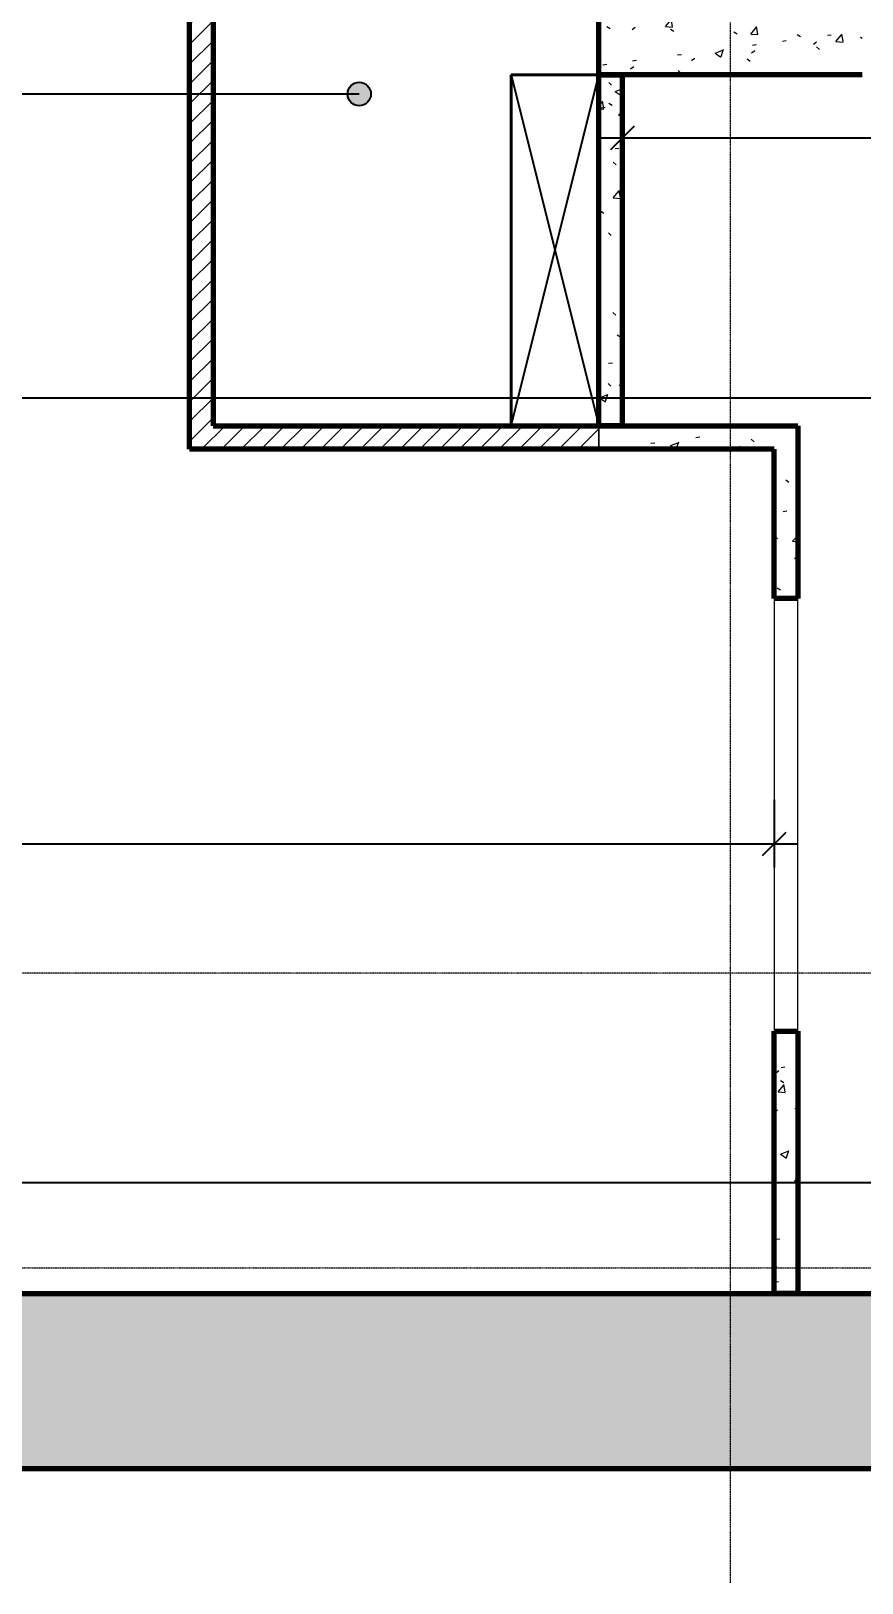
# Model space of a CAD drawing. Header units: millimetres. Extents: x -725999 to -647408, y -21008 to 19019.
# Drawn here: x -682264 to -675157, y -21008 to -7741 of the extents above; entities that cross this region are included whole.
import ezdxf

# ---------------------------------------------------------------- set-up
doc = ezdxf.new("R2010")
doc.units = ezdxf.units.MM
doc.linetypes.add('DPA_Grid _ Level 100', pattern=[10, 5.5, -1.6, 1.3, -1.6])
for name, color, linetype, lineweight in [('_ _ A-DETL-OPENING', 1, 'Continuous', 25), ('A-ANNO-DIMS', 1, 'Continuous', 9), ('A-COLS', 5, 'Continuous', 70), ('A-COLS-E', 1, 'Continuous', 35), ('A-FLOR-E', 2, 'Continuous', 35), ('A-ROOM-IDEN', 3, 'Continuous', 25), ('A-WALL', 5, 'Continuous', 35), ('A-WALL-PATT', 1, 'Continuous', 9), ('S-GRID', 251, 'Continuous', 9), ('WALL-E', 2, 'Continuous', 9)]:
    doc.layers.add(name, color=color, linetype=linetype, lineweight=lineweight)
doc.styles.add('Arial_2', font='arial.ttf', dxfattribs={"height": 300})
doc.dimstyles.new('DPA-DIM-3_0_T-T', dxfattribs={"dimscale": 304.8, "dimtxt": 306.07782, "dimasz": 0.656168, "dimexe": 0.656168, "dimexo": 0.0625, "dimgap": 0.164042, "dimtad": 1, "dimdec": 0, "dimzin": 0, "dimdsep": 46, "dimtxsty": 'Arial_2', "dimblk1": 'OBLIQUE', "dimblk2": 'OBLIQUE', "dimsah": 1, "dimcen": 0.09, "dimdle": 0.656168, "dimadec": 8, "dimazin": 0, "dimtfac": 1, "dimtdec": 4, "dimtix": 1, "dimtmove": 0, "dimatfit": 3, "dimfxl": 1.312336, "dimfxlon": 1, "dimtvp": 1, "dimtolj": 1, "dimtzin": 0, "dimarcsym": 2})
pattern_1 = [(50, (0, 0), (728.7365, -63.7558), [76.2, -838.2]), (355, (0, 0), (-140.9716, 764.2276), [60.96, -670.56]), (100.451, (60.7, -5.3), (587.77, 700.46675), [64.76, -712.36]), (46.184, (0, 203.2), (1084.3162, -168.171), [114.3, -1257.3]), (96.636, (90.4, 189.2), (949.6099, 989.7098), [97.14, -1068.54]), (351.184, (0, 203.2), (949.6206, 989.7012), [91.44, -1005.84]), (21, (101.6, 152.4), (606.45787, -409.06057), [76.2, -838.2]), (326, (101.6, 152.4), (247.20834, 736.7529), [60.96, -670.56]), (71.451, (152.14, 118.3), (853.66825, 327.6855), [64.76, -712.36]), (37.5, (0, 0), (12.35469, 338.22012), [33.528, -628.904, 33.528, -647.192, -673.1]), (37.5, (0, 0), (12.35469, 338.22012), [-1343.152, 33.528, -639.572]), (7.5, (0, 0), (267.27887, 400.72213), [33.528, -354.584, 33.528, -613.664, -256.54]), (7.5, (0, 0), (267.27887, 400.72213), [-1035.304, 33.528, -223.012]), (327.5, (-226.57, 0), (542.36333, -22.91534), [33.528, -220.472, 33.528, -758.952, -1051.56]), (327.5, (-226.57, 0), (542.36333, -22.91534), [-1046.48, 33.528, -1018.032]), (317.5, (-328.17, 0), (592.51696, 101.7071), [33.528, -296.672, 33.528, -492.76, -746.76]), (317.5, (-328.17, 0), (592.51696, 101.7071), [-856.488, 33.528, -713.232])]
pattern_2 = [(45, (0, 0), (-84.852814, 84.852814), [])]

# ---------------------------------------------------------------- blocks, each defined once
blk = doc.blocks.new('_Oblique')
at = {"color": 0, "linetype": 'ByBlock', "lineweight": -2}
blk.add_line((-0.5, -0.5), (0.5, 0.5), dxfattribs=at)
blk = doc.blocks.new('*D787')
at = {"layer": 'A-ANNO-DIMS', "color": 0, "lineweight": -2, "transparency": 16777216}
for p, q in [((20430, -3733), (20430, -4314)), ((26710, -3733), (26710, -4314)), ((20230, -4114), (26910, -4114))]:
    blk.add_line(p, q, dxfattribs=at)
at = {"layer": 'Defpoints', "color": 0, "transparency": 16777216}
for p in [(20430, -3714), (26710, -3714), (26710, -4114)]:
    blk.add_point(p, dxfattribs=at)
at = {"layer": 'A-ANNO-DIMS', "color": 0, "lineweight": -2, "transparency": 16777216, "xscale": 200, "yscale": 200, "zscale": 200, "rotation": 180}
blk.add_blockref('_Oblique', (20430, -4114), dxfattribs=at)
at = {"layer": 'A-ANNO-DIMS', "color": 0, "lineweight": -2, "transparency": 16777216, "xscale": 200, "yscale": 200, "zscale": 200}
blk.add_blockref('_Oblique', (26710, -4114), dxfattribs=at)
at = {"layer": 'A-ANNO-DIMS', "color": 0, "transparency": 16777216, "insert": (23570, -3911), "char_height": 300, "width": 1107.53, "attachment_point": 5, "style": 'Arial_2'}
blk.add_mtext('\\A1;6280', dxfattribs=at)
blk = doc.blocks.new('*D791')
at = {"layer": 'A-ANNO-DIMS', "color": 0, "lineweight": -2, "transparency": 16777216}
for p, q in [((7730, -9768), (7730, -10349)), ((21730, -9768), (21730, -10349)), ((7530, -10149), (21930, -10149))]:
    blk.add_line(p, q, dxfattribs=at)
at = {"layer": 'Defpoints', "color": 0, "transparency": 16777216}
for p in [(7730, -9749), (21730, -9749), (21730, -10149)]:
    blk.add_point(p, dxfattribs=at)
at = {"layer": 'A-ANNO-DIMS', "color": 0, "lineweight": -2, "transparency": 16777216, "xscale": 200, "yscale": 200, "zscale": 200, "rotation": 180}
blk.add_blockref('_Oblique', (7730, -10149), dxfattribs=at)
at = {"layer": 'A-ANNO-DIMS', "color": 0, "lineweight": -2, "transparency": 16777216, "xscale": 200, "yscale": 200, "zscale": 200}
blk.add_blockref('_Oblique', (21730, -10149), dxfattribs=at)
at = {"layer": 'A-ANNO-DIMS', "color": 0, "transparency": 16777216, "insert": (14730, -9946), "char_height": 300, "width": 1384.41, "attachment_point": 5, "style": 'Arial_2'}
blk.add_mtext('\\A1;14000', dxfattribs=at)
blk = doc.blocks.new('*U744')
at = {"layer": '_ _ A-DETL-OPENING'}
for p, q in [((19480.1, -6575), (20230.1, -3575)), ((19480.1, -3575), (20230.1, -6575)), ((19480.1, -6575), (19480.1, -3575)), ((19480.1, -3575), (20230.1, -3575)), ((20230.1, -3575), (20230.1, -6575)), ((20230.1, -6575), (19480.1, -6575))]:
    blk.add_line(p, q, dxfattribs=at)
at = {"layer": 'S-GRID', "linetype": 'DPA_Grid _ Level 100'}
for p, q in [((21355.1, -16466.6), (21355.1, 22660)), ((45315.1, -11255), (-27001, -11255)), ((-27001, -13772), (45315.1, -13772))]:
    blk.add_line(p, q, dxfattribs=at)
at = {"layer": 'A-ANNO-DIMS'}
for base, p1, p2, override, picture, middle in [((26710.1, -4114.4), (20430.1, -3714.4), (26710.1, -3714.4), {"dimpost": '<>', "dimfxl": 6279.999978}, '*D787', (23570.1, -3911.2)), ((21730.1, -10148.7), (7730.1, -9748.7), (21730.1, -9748.7), {"dimpost": '<>', "dimfxl": 13999.999988}, '*D791', (14730.1, -9945.5))]:
    dim = blk.add_linear_dim(base=base, p1=p1, p2=p2, dimstyle='DPA-DIM-3_0_T-T', override=override, dxfattribs=at)
    dim.commit()
    dim.dimension.update_dxf_attribs({"geometry": picture, "text_midpoint": middle})

msp = doc.modelspace()

# ---------------------------------------------------------------- hatches: boundary and pattern name
at = {"layer": 'A-COLS-E', "lineweight": 9}
h = msp.add_hatch(dxfattribs=at)
h.set_pattern_fill('FP_1', color=256, style=0, pattern_type=2)
h.set_pattern_definition(pattern_1)
h.paths.add_polyline_path([(-675157, -8116), (-675157, -6966), (-677407, -6966), (-677407, -8116), (-676247, -8116)])
at = {"layer": 'A-ROOM-IDEN'}
h = msp.add_hatch(color=256, dxfattribs=at)
edge = h.paths.add_edge_path()
edge.add_arc((-679457, -8279), 100, 0, 360)
at = {"layer": 'A-WALL-PATT', "lineweight": 9}
h = msp.add_hatch(dxfattribs=at)
h.set_pattern_fill('FP_2', color=256, style=0, pattern_type=2)
h.set_pattern_definition(pattern_2)
h.paths.add_polyline_path([(-680707, -11116), (-680707, -7166), (-680907, -7166), (-680907, -11116)])
h = msp.add_hatch(dxfattribs=at)
h.set_pattern_fill('FP_1', color=256, style=0, pattern_type=2)
h.set_pattern_definition(pattern_1)
h.paths.add_polyline_path([(-670927, -8116), (-670927, -7916), (-671857, -7916), (-671857, -8116)])
h.paths.add_polyline_path([(-674857, -8116), (-674857, -7916), (-675157, -7916), (-675157, -8116)])
h = msp.add_hatch(dxfattribs=at)
h.set_pattern_fill('FP_1', color=256, style=0, pattern_type=2)
h.set_pattern_definition(pattern_1)
h.paths.add_polyline_path([(-677207, -11116), (-677207, -8116), (-677407, -8116), (-677407, -11116)])
h = msp.add_hatch(dxfattribs=at)
h.set_pattern_fill('FP_2', color=256, style=0, pattern_type=2)
h.set_pattern_definition(pattern_2)
h.paths.add_polyline_path([(-677407, -11316), (-677407, -11116), (-680907, -11116), (-680907, -11316), (-678434, -11316)])
h = msp.add_hatch(dxfattribs=at)
h.set_pattern_fill('FP_1', color=256, style=0, pattern_type=2)
h.set_pattern_definition(pattern_1)
h.paths.add_polyline_path([(-675707, -11316), (-675707, -11116), (-677407, -11116), (-677407, -11316), (-675907, -11316)])
h = msp.add_hatch(dxfattribs=at)
h.set_pattern_fill('FP_1', color=256, style=0, pattern_type=2)
h.set_pattern_definition(pattern_1)
h.paths.add_polyline_path([(-675707, -18533), (-675707, -16291), (-675907, -16291), (-675907, -18533)])
h.paths.add_polyline_path([(-675707, -12591), (-675707, -11316), (-675907, -11316), (-675907, -12591)])
h = msp.add_hatch(dxfattribs=at)
h.set_pattern_fill('FP_1', color=256, style=0, pattern_type=2)
h.set_pattern_definition(pattern_1)
h.paths.add_polyline_path([(-697637, -20033), (-652322, -20033), (-652322, -18533), (-697637, -18533)])

# ---------------------------------------------------------------- linework, layer by layer
at = {"layer": 'A-COLS'}
for p, q in [((-677407, -8116), (-677407, -6966)), ((-675157, -8116), (-677407, -8116))]:
    msp.add_line(p, q, dxfattribs=at)
at = {"layer": 'A-FLOR-E'}
for p, q in [((-677407, -8116), (-678157, -8116)), ((-678157, -8116), (-678157, -11116)), ((-678157, -8116), (-677407, -8116)), ((-678157, -11116), (-678157, -8116)), ((-677407, -11116), (-677407, -8116)), ((-677407, -8116), (-677407, -11116)), ((-678157, -11116), (-677407, -11116)), ((-677407, -11116), (-678157, -11116)), ((-653823, -18533), (-697637, -18533)), ((-697637, -18533), (-653823, -18533)), ((-653822, -18533), (-697637, -18533)), ((-697637, -18533), (-653822, -18533))]:
    msp.add_line(p, q, dxfattribs=at)
at = {"layer": 'A-ROOM-IDEN'}
for p, q in [((-679457, -8279), (-700104, -8279)), ((-669177, -10879), (-701380, -10879)), ((-673426, -17586), (-700898, -17586))]:
    msp.add_line(p, q, dxfattribs=at)
msp.add_circle((-679457, -8279), 100, dxfattribs=at)
at = {"layer": 'A-WALL', "color": 7, "lineweight": 70}
for p, q in [((-680907, -11116), (-680907, -7166)), ((-680707, -7166), (-680707, -11116)), ((-677407, -11116), (-677407, -8116)), ((-677407, -8116), (-677207, -8116)), ((-677207, -8116), (-677207, -11116)), ((-680907, -11316), (-680907, -11116)), ((-680707, -11116), (-677407, -11116)), ((-677207, -11116), (-677407, -11116)), ((-677407, -11116), (-675707, -11116)), ((-675707, -11116), (-675707, -11316)), ((-677407, -11316), (-680907, -11316)), ((-675907, -11316), (-677407, -11316)), ((-675907, -12591), (-675907, -11316)), ((-675707, -11316), (-675707, -12591)), ((-675707, -12591), (-675907, -12591)), ((-675907, -18533), (-675907, -16291)), ((-675907, -16291), (-675707, -16291)), ((-675707, -16291), (-675707, -18533)), ((-697637, -18533), (-653822, -18533)), ((-675707, -18533), (-675907, -18533)), ((-652322, -20033), (-697637, -20033))]:
    msp.add_line(p, q, dxfattribs=at)
at = {"layer": 'A-WALL', "lineweight": 9}
for p, q in [((-677407, -11116), (-677407, -11316)), ((-677407, -11316), (-677407, -11116))]:
    msp.add_line(p, q, dxfattribs=at)
at = {"layer": 'WALL-E'}
for p, q in [((-678157, -11116), (-678157, -8116)), ((-678157, -8116), (-678157, -11116)), ((-677407, -8116), (-677407, -11116)), ((-677407, -11116), (-677407, -8116)), ((-678157, -11116), (-677407, -11116)), ((-677407, -11116), (-678157, -11116)), ((-675907, -12591), (-675907, -16291)), ((-675907, -12591), (-675707, -12591)), ((-675707, -16291), (-675707, -12591)), ((-675907, -16291), (-675707, -16291)), ((-675907, -18533), (-675707, -18533)), ((-675707, -18533), (-675907, -18533))]:
    msp.add_line(p, q, dxfattribs=at)

# ---------------------------------------------------------------- block references
msp.add_blockref('*U744', (-697637, -4541))

doc.saveas('drawing.dxf')
